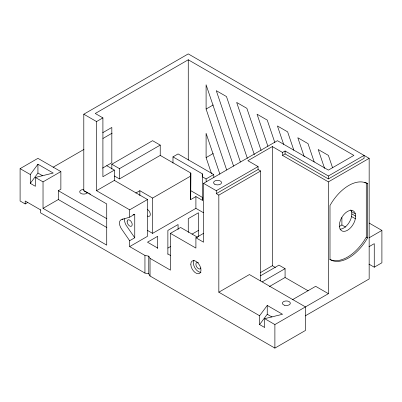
<?xml version="1.0" encoding="UTF-8"?>
<svg xmlns="http://www.w3.org/2000/svg" width="402" height="402" viewBox="0 0 402 402"><rect width="100%" height="100%" fill="white"/><g stroke="black" fill="none" stroke-linecap="round" stroke-linejoin="round"><path stroke-width="0.6" d="M190.654 190.613L202.442 197.422L202.442 200.362L195.905 196.588L190.689 199.598L190.809 173.051L160.232 155.398L119.469 178.935L114.374 175.991M190.689 199.598L190.809 173.051M340.072 229.175A11.532 6.658 -60 0 0 351.559 216.542L351.835 213.944L351.559 211.668A11.532 6.658 -60 0 0 350.745 209.869M355.378 213.874A11.532 6.658 -60 0 0 347.504 211.442A11.532 6.658 -60 0 0 339.63 222.969L339.348 225.567L339.63 227.844A11.532 6.658 -60 0 0 347.504 230.271A11.532 6.658 -60 0 0 355.378 218.748L355.654 216.15L355.378 213.874L351.559 211.668M364.684 182.247L366.282 182.995L366.282 237.155L364.152 240.617A37.115 21.427 -60 0 1 330.856 259.843L329.791 259.34M367.559 237.889L365.428 241.351A37.115 21.427 -60 0 1 332.127 260.576L329.997 259.576L329.997 205.417L332.127 201.96A37.115 21.427 -60 0 1 365.428 182.734L367.559 183.734L367.559 237.889L366.282 237.155M30.291 174.523L37.934 164.227L53.225 173.051L35.386 177.463L35.386 186.292L30.291 183.347L30.291 174.523L20.1 168.639L20.1 201L25.195 203.945L27.743 202.472M30.291 183.347L37.934 173.051L37.934 164.227M259.602 315.741L267.245 305.445L282.531 314.269L264.697 318.68L264.697 327.509L259.602 324.565L259.602 315.741L218.834 292.204L218.834 195.116L260.622 170.991L260.622 280.903M259.602 324.565L267.245 314.269L267.245 305.445M106.902 227.577L58.32 199.528L58.32 190.704L60.868 189.231L60.868 171.579L43.029 181.875L43.029 208.357L106.726 245.13L106.726 203.945L83.797 190.704L83.797 114.208L188.262 53.898L369.162 158.338L369.162 278.963L305.193 315.897M129.66 246.602L144.946 255.426L148.77 256.164L150.041 258.37L170.423 270.139L170.423 233.361L195.905 248.074L195.905 237.773L203.548 242.19L203.548 183.347L277.435 140.69L328.394 170.106L353.876 155.398L188.262 59.782L95.264 113.475L102.907 117.886L102.907 176.729L114.374 170.106L114.374 180.408L147.494 199.528L147.494 236.306L129.66 246.602L129.66 240.718L122.017 229.632A7.206 4.161 60 0 1 122.017 219.442L123.037 218.854M83.797 114.208L96.535 121.565L102.907 117.886M20.1 168.639L37.934 158.343L60.868 171.579M102.741 132.69L111.826 127.449L111.826 162.755L102.56 168.101M53.104 167.237L83.983 149.408M102.942 138.464L112.153 133.147M226.678 169.966L206.095 109.063L213.231 104.942M111.826 169.071L111.826 164.227L152.589 140.69L160.232 145.102L160.232 155.398M43.029 208.357L58.32 199.528M111.826 164.227L119.469 168.639L160.232 145.102M96.535 121.565L96.535 190.704L114.374 180.408M172.976 163.061L172.976 156.87L178.071 153.926L213.738 174.523A28.828 16.643 60 0 0 213.884 177.398M135.775 193.055L139.851 190.704L152.589 198.06L190.689 176.061M211.492 173.569L206.095 157.604L213.231 153.489M96.535 190.704L129.66 209.824L147.494 199.528M122.017 219.442L129.66 217.18L134.755 214.241L134.755 237.778L129.66 240.718M172.976 156.87L202.276 173.785L202.276 176.729L206.095 178.935L213.738 174.523M282.531 152.453L282.531 155.398L285.078 153.926L328.394 178.935L364.066 158.338L364.066 155.398L328.394 175.991L285.078 150.986L282.531 152.453L272.34 146.574L247.883 160.694L258.074 166.579L258.074 169.518L216.286 193.643L216.286 190.704L258.074 166.579M147.283 230.296L152.589 233.361L195.905 208.357L203.482 212.728M170.423 233.361L180.619 227.477L197.784 237.386M167.875 248.074L170.559 246.526M192.015 234.135L198.452 230.421M195.905 237.773L203.472 233.406M282.531 155.398L328.394 181.875L369.162 158.338M218.834 292.204L249.411 274.551L305.465 306.912L305.465 330.449L274.888 348.102L150.041 276.023L148.77 273.817L148.77 256.164M339.228 226.522L341.896 224.979L345.614 227.125M260.38 272.631L272.34 265.727L275.4 267.491M260.486 275.807L278.963 265.139L285.078 268.667L285.078 277.496L308.203 290.842M262.25 281.847L285.078 268.667M269.405 286.541L285.078 277.496M369.026 237.853L381.9 230.421L381.9 262.782L374.257 267.194L368.951 264.134M368.951 246.722L374.257 243.662L374.257 267.194M292.415 299.736L315.655 286.319L328.394 293.676L328.394 181.875M264.697 318.68L274.888 324.565L328.394 293.676M132.992 214.758L134.755 214.241M40.481 209.829L40.481 212.769L144.946 273.079L148.77 273.817M83.797 190.704L88.249 193M89.36 193.578L90.475 194.151M366.282 182.995L367.559 183.734M369.162 223.065L381.9 230.421M351.835 213.944L355.654 216.15M351.559 216.542L355.378 218.748M258.074 169.518L260.622 170.991M203.548 183.347L216.286 190.704M216.286 193.643L218.834 195.116M106.726 165.694L114.374 170.106M37.934 173.051L42.677 175.79M35.386 177.463L43.029 181.875M58.32 190.704L106.902 218.753M157.684 248.074L147.494 242.19L157.684 236.306L157.684 248.481M167.875 253.958L170.559 255.506M267.245 314.269L271.988 317.007M40.924 210.08L25.195 201L25.195 203.945M134.755 237.778L127.112 226.688A7.206 4.161 60 0 1 124.736 218.703M332.59 167.815L328.394 155.398L318.203 149.514L324.6 168.433M314.208 161.961L308.012 143.63L297.822 137.745L304.244 156.76M293.852 150.283L287.626 131.861L277.435 125.977L283.661 144.398M274.878 142.675L267.245 120.092L257.054 114.208L267.898 146.298M261.119 150.514L246.863 108.324L236.672 102.44L254.34 154.73M247.366 158.353L226.477 96.555L216.286 90.676L240.386 161.981M233.607 166.197L206.095 84.792L206.095 109.063M219.884 174.131L206.095 133.333L206.095 157.604M202.276 173.785L202.442 200.362M341.896 217.477L341.896 224.979M328.394 175.991L328.394 178.935M285.078 150.986L285.078 153.926M274.888 324.565L274.888 348.102M272.34 146.574L272.34 265.727M198.452 236.683L198.452 212.769L188.262 218.653L188.262 232.462M195.905 196.588L195.905 208.357M188.262 59.782L188.262 160.142M178.071 229.492L178.071 224.537L167.875 230.421L167.875 254.265M152.589 198.06L152.589 233.361M150.041 258.37L150.041 276.023M144.946 255.426L144.946 273.079M139.851 190.704L139.851 195.684M129.66 209.824L129.66 217.18M119.469 168.639L119.469 178.935M200.915 267.908A3.603 2.08 60 0 1 198.01 268.365A3.603 2.08 60 0 1 195.915 264.003A3.603 2.08 60 0 1 198.452 262.782M201 272.29A7.206 4.161 60 0 1 194.849 267.807A7.206 4.161 60 0 1 194.04 260.235M147.494 209.532A3.965 2.286 60 0 1 150.298 214.387A3.965 2.286 60 0 1 147.494 216.005M206.241 181.81A28.828 16.643 60 0 1 206.095 178.935M87.525 192.382A3.965 2.286 0 0 1 83.008 194.045A3.965 2.286 0 0 1 79.747 191.593A3.965 2.286 0 0 1 83.696 189.503M127.112 221.592A3.603 2.08 60 0 0 130.931 226.351A3.603 2.08 60 0 0 130.931 221.251A3.603 2.08 60 0 0 127.112 221.592M190.809 264.255A7.206 4.161 60 0 0 198.452 273.762A7.206 4.161 60 0 0 198.452 263.571A7.206 4.161 60 0 0 190.809 264.255M284.375 305.218A3.965 2.286 0 0 0 290.319 303.234A3.965 2.286 0 0 0 284.375 301.254A3.965 2.286 0 0 0 284.375 305.218M214.758 184.232A3.965 2.286 0 0 0 221.391 183.201A3.965 2.286 0 0 0 216.537 180.403A3.965 2.286 0 0 0 214.758 184.232"/></g></svg>
